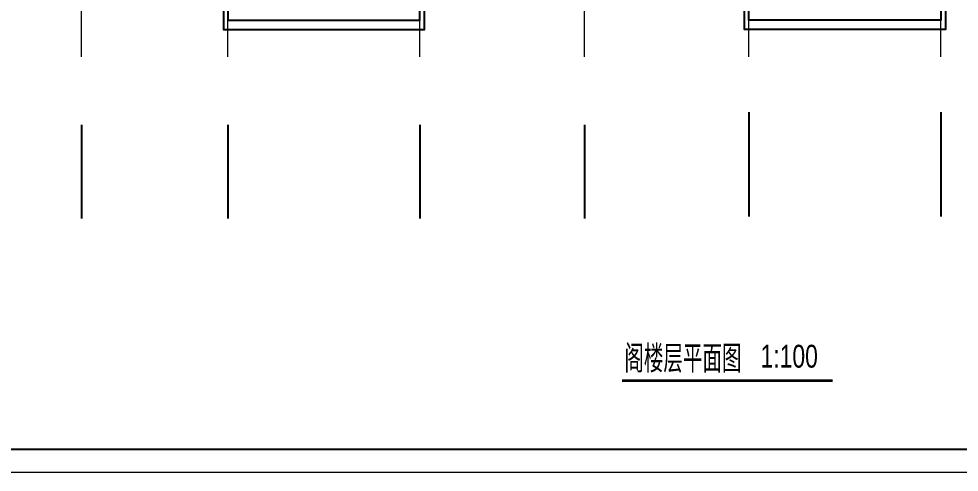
# Model space of a CAD drawing. Extents: x 1332633 to 1595679, y 264824 to 640777.
# Drawn here: x 1356757 to 1377332, y 439789 to 449708 of the extents above; entities that cross this region are included whole.
import ezdxf
from ezdxf.enums import TextEntityAlignment as Align

# ---------------------------------------------------------------- set-up
doc = ezdxf.new("R2010")
doc.units = 0
doc.header["$LTSCALE"] = 1000
doc.header["$MEASUREMENT"] = 0
doc.linetypes.add('DOTE', pattern=[2.4200000000000004, 2, -0.2, 0.02, -0.2])
doc.layers.get('0').update_dxf_attribs({"linetype": 'CONTINUOUS'})
doc.layers.add('_公共_图框', color=4, linetype='CONTINUOUS', lineweight=5)
doc.layers.add('DOTE', color=1, linetype='DOTE', lineweight=13)
for name, color, linetype in [('A-Balcony(建筑阳台)', 32, 'CONTINUOUS'), ('A-Hz1汉字注明（平、立面、房间名称等）', 7, 'CONTINUOUS'), ('AXIS', 3, 'CONTINUOUS')]:
    doc.layers.add(name, color=color, linetype=linetype)
doc.styles.add('sunyat', font='3yromanc.shx', dxfattribs={"width": 0.75, "bigfont": '3yhztxt.shx'})
doc.styles.add('图框文字', font='SIMKAI.TTF')

# ---------------------------------------------------------------- blocks, each defined once
blk = doc.blocks.new('vvxv')
at = {"layer": '_公共_图框'}
blk.add_lwpolyline([(-63000, 0), (0, 0), (0, 29700), (-63000, 29700)], close=True, dxfattribs=at)
at = {"layer": '_公共_图框', "const_width": 49.99999999999999}
blk.add_lwpolyline([(-61750, 500), (-500, 500), (-500, 29200), (-61750, 29200)], close=True, dxfattribs=at)
at = {"layer": '_公共_图框', "style": '图框文字'}
for tag, height, p in [('建设单位', 250, (-2500.000000000233, 19150)), ('合作单位', 250, (-2526.983488889644, 16841.60560540692)), ('项目名称', 250, (-2500.000000000233, 15150)), ('项目编号', 250, (-2500.000000000233, 13150)), ('建筑', 175, (-1300.000000000233, 2800)), ('方案深化', 175, (-1300.000000000233, 2450)), ('1:100', 175, (-1300.000000000233, 2100)), ('20090705', 175, (-1300.000000000233, 1750)), ('图号', 175, (-1300.000000000233, 1225))]:
    blk.add_attdef(tag, text='', height=height, dxfattribs=at).set_placement(p, align=Align.MIDDLE_CENTER)

msp = doc.modelspace()

# ---------------------------------------------------------------- linework, layer by layer
at = {"layer": 'A-Balcony(建筑阳台)'}
for points in [[(1361232.292382911, 450477.726481705), (1361232.292382911, 449477.7264817054), (1365632.29238291, 449477.7264817026), (1365632.29238291, 449877.7264817036)], [(1361332.292382911, 450477.7264817059), (1361332.292382911, 449677.7264817026), (1365532.293865899, 449677.7264817008), (1365532.293865899, 449877.7264817036)], [(1377032.292382775, 450477.726481705), (1377032.292382775, 449477.7264817054), (1372632.292382776, 449477.7264817026), (1372632.292382776, 449877.7264817036)], [(1376932.292382775, 450477.7264817059), (1376932.292382775, 449677.7264817026), (1372732.290899787, 449677.7264817008), (1372732.290899787, 449877.7264817036)]]:
    msp.add_lwpolyline(points, dxfattribs=at)
at = {"layer": 'A-Hz1汉字注明（平、立面、房间名称等）', "const_width": 60, "elevation": 4.150394033835639e-08}
msp.add_lwpolyline([(1369952.926861617, 441789.1570571156), (1374566.69716744, 441789.1570571156)], dxfattribs=at)
at = {"layer": 'AXIS'}
for p, q in [((1372732.292382841, 447665.7725992752), (1372732.292382841, 445383.3150339655)), ((1376932.292382842, 447665.772599275), (1376932.292382842, 445383.3150339653)), ((1358132.292382764, 447385.7945436733), (1358132.292382764, 445340.7511678943)), ((1361332.292382844, 447385.7945436733), (1361332.292382844, 445340.7511678943)), ((1365532.292382845, 447385.7945436733), (1365532.292382845, 445340.7511678943)), ((1369132.292382843, 447385.7945436733), (1369132.292382843, 445340.7511678943))]:
    msp.add_line(p, q, dxfattribs=at)
at = {"layer": 'DOTE'}
for p, q in [((1361332.292382843, 448877.7264817029), (1361332.292382844, 465911.2392043658)), ((1365532.292382844, 448877.7264817029), (1365532.292382844, 465911.2392043655)), ((1369132.292382843, 448877.7264817029), (1369132.292382843, 465911.2392043655)), ((1372732.292382841, 448877.7264817029), (1372732.292382841, 465911.2392043655)), ((1376932.292382842, 448877.7264817029), (1376932.292382842, 465911.2392043658)), ((1358132.292382764, 448877.7264817029), (1358132.292382764, 455677.726481698))]:
    msp.add_line(p, q, dxfattribs=at)

# ---------------------------------------------------------------- block references
msp.add_blockref('vvxv', (1401833.352244148, 439789.062969767))

# ---------------------------------------------------------------- texts
at = {"layer": 'A-Hz1汉字注明（平、立面、房间名称等）', "style": 'sunyat', "width": 0.75}
for s, height, p in [('阁楼层平面图', 600, (1370004.456201377, 441969.3257320015, 4.150394033835639e-08)), ('1:100', 500, (1372984.922649708, 442076.4171160864))]:
    msp.add_text(s, height=height, dxfattribs=at).set_placement(p)

doc.saveas('drawing.dxf')
